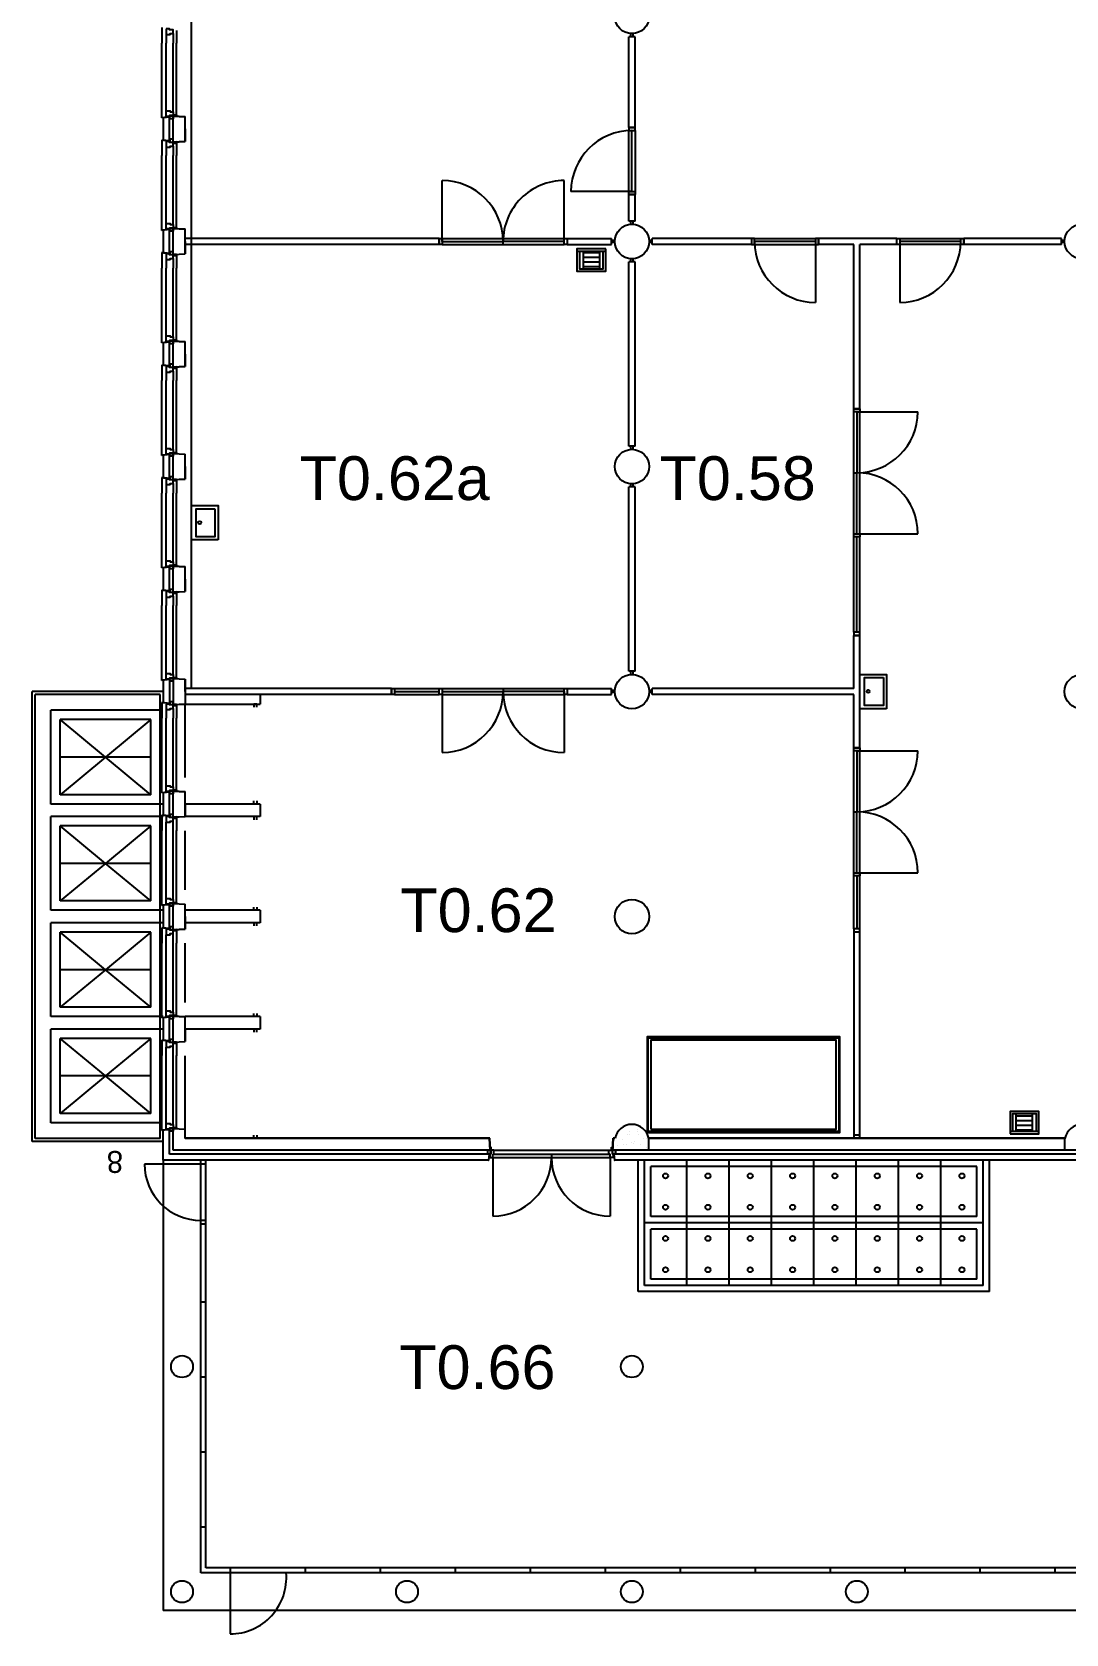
# Model space of a CAD drawing. Header units: millimetres. Extents: x 37323 to 141989, y 29562 to 82217.
# Drawn here: x 37323 to 53869, y 29562 to 55190 of the extents above; entities that cross this region are included whole.
import ezdxf
from ezdxf.enums import TextEntityAlignment as Align

# ---------------------------------------------------------------- set-up
doc = ezdxf.new("R2010")
doc.units = ezdxf.units.MM
doc.layers.get('0').update_dxf_attribs({"linetype": 'CONTINUOUS'})
for name, color, linetype in [('AL2100_BUITENWANDEN', 3, 'CONTINUOUS'), ('AL2200_BINNENWANDEN', 2, 'CONTINUOUS'), ('AL2800_DRAAGCONSTRUCTIE', 3, 'CONTINUOUS'), ('AL3100_BUITENWANDOPENING', 1, 'CONTINUOUS'), ('AL3200_BINNENWANDOPENING', 1, 'CONTINUOUS'), ('AL4600_RUIMTENUMMERS', 2, 'CONTINUOUS'), ('AL4900_AFWERKING', 1, 'CONTINUOUS'), ('AL7400_SANITAIR', 1, 'CONTINUOUS')]:
    doc.layers.add(name, color=color, linetype=linetype)
doc.styles.add('Arial', font='arial.ttf')
doc.styles.add('USER2', font='auto-det', dxfattribs={"height": 350})

# ---------------------------------------------------------------- blocks, each defined once
blk = doc.blocks.new('*X22')
for p, q in [((40865, 61991), (40865, 61991)), ((40867, 61850), (40867, 61850)), ((40911, 61846), (40911, 61846)), ((40956, 61949), (40956, 61949)), ((40992, 61787), (40992, 61787)), ((41058, 61906), (41058, 61906)), ((41081, 61927), (41081, 61927)), ((41101, 61907), (41101, 61907)), ((41135, 61786), (41135, 61786)), ((41177, 61793), (41177, 61793)), ((41187, 61945), (41187, 61945)), ((41229, 61944), (41229, 61944)), ((41248, 61867), (41248, 61867)), ((41325, 61809), (41325, 61809)), ((41336, 61965), (41336, 61965)), ((41006, 61746), (41006, 61746)), ((41007, 61712), (41007, 61712)), ((41137, 61744), (41137, 61744))]:
    blk.add_line(p, q)
blk = doc.blocks.new('AH74WT55')
for points in [[(-275, -424), (-275, 0), (275, 0), (275, -424)], [(225, -374), (-225, -374), (-225, -72), (225, -72)]]:
    blk.add_lwpolyline(points, close=True)
blk.add_circle((2, -130), 24.3)
blk = doc.blocks.new('deur_dubbel')
for points in [[(30634.5, 48985), (30634.5, 48885), (30584.5, 48885), (30584.5, 48985)], [(32634.5, 48985), (32634.5, 48885), (32584.5, 48885), (32584.5, 48985)]]:
    blk.add_lwpolyline(points, close=True)
at = {"flags": 128}
for points in [[(31609.5, 48985), (31609.5, 48935)], [(30634.5, 48935), (30634.5, 47960)], [(30634.5, 48935), (31609.5, 48935)], [(32584.5, 48935), (31609.5, 48935)], [(32584.5, 48935), (32584.5, 47960)]]:
    blk.add_lwpolyline(points, dxfattribs=at)
for centre, start, end in [((30634.5, 48935), 270, 0), ((32584.5, 48935), 180, 270)]:
    blk.add_arc(centre, 975, start, end)
blk = doc.blocks.new('AH74UG')
for p, q in [((-131, -40), (-131, -320)), ((-131, -65), (131, -65)), ((-131, -140), (131, -140)), ((-131, -214), (131, -214)), ((131, -40), (131, -320)), ((-131, -289), (131, -289))]:
    blk.add_line(p, q)
blk.add_lwpolyline([(-230, 0), (230, 0), (230, -40), (-230, -40)], close=True)
for points in [[(230, -40), (230, -360), (-230, -360), (-230, -40)], [(190, -40), (190, -320), (-190, -320), (-190, -40)]]:
    blk.add_lwpolyline(points)

msp = doc.modelspace()

# ---------------------------------------------------------------- linework, layer by layer
msp.add_lwpolyline([(50473, 37492), (50573, 37492), (50573, 37542), (50473, 37542)], close=True)
at = {"layer": 'AL2100_BUITENWANDEN'}
for p, q in [((39401, 55261), (39401, 55014)), ((39401, 53817), (39401, 54064)), ((39527, 53833), (39401, 53820)), ((39528, 53830), (39401, 53817)), ((39583, 53849), (39776, 53839)), ((39583, 53846), (39773, 53836)), ((39583, 53432), (39583, 53846)), ((39773, 53442), (39773, 53836)), ((39776, 53639), (39776, 53839)), ((39776, 53639), (39776, 53439)), ((39401, 53461), (39401, 53214)), ((39528, 53449), (39401, 53461)), ((39527, 53446), (39401, 53458)), ((39583, 53432), (39773, 53442)), ((39583, 53429), (39776, 53439)), ((39401, 52017), (39401, 52264)), ((39527, 52033), (39401, 52020)), ((39528, 52030), (39401, 52017)), ((39583, 52049), (39776, 52039)), ((39583, 52046), (39773, 52036)), ((39583, 51632), (39583, 52046)), ((39773, 51642), (39773, 52036)), ((39776, 51839), (39776, 52039)), ((39776, 51839), (39776, 51639)), ((39401, 51661), (39401, 51414)), ((39528, 51649), (39401, 51661)), ((39527, 51646), (39401, 51658)), ((39583, 51632), (39773, 51642)), ((39583, 51629), (39776, 51639)), ((39401, 50217), (39401, 50464)), ((39527, 50233), (39401, 50220)), ((39583, 50249), (39776, 50239)), ((39583, 50246), (39773, 50236)), ((39583, 49832), (39583, 50246)), ((39773, 49842), (39773, 50236)), ((39776, 50039), (39776, 50239)), ((39528, 50230), (39401, 50217)), ((39776, 50039), (39776, 49839)), ((39401, 49861), (39401, 49614)), ((39528, 49849), (39401, 49861)), ((39527, 49846), (39401, 49858)), ((39583, 49832), (39773, 49842)), ((39583, 49829), (39776, 49839)), ((39401, 48417), (39401, 48664)), ((39583, 48449), (39776, 48439)), ((39583, 48446), (39773, 48436)), ((39583, 48032), (39583, 48446)), ((39776, 48239), (39776, 48439)), ((39527, 48433), (39401, 48420)), ((39528, 48430), (39401, 48417)), ((39773, 48042), (39773, 48436)), ((39776, 48239), (39776, 48039)), ((39401, 48061), (39401, 47814)), ((39528, 48049), (39401, 48061)), ((39527, 48046), (39401, 48058)), ((39583, 48032), (39773, 48042)), ((39583, 48029), (39776, 48039)), ((39401, 46617), (39401, 46864)), ((39583, 46649), (39776, 46639)), ((39583, 46646), (39773, 46636)), ((39583, 46232), (39583, 46646)), ((39527, 46633), (39401, 46620)), ((39528, 46630), (39401, 46617)), ((39773, 46242), (39773, 46636)), ((39776, 46439), (39776, 46639)), ((39776, 46439), (39776, 46239)), ((39401, 46261), (39401, 46014)), ((39528, 46249), (39401, 46261)), ((39527, 46246), (39401, 46258)), ((39583, 46232), (39773, 46242)), ((39583, 46229), (39776, 46239)), ((39401, 44817), (39401, 45064)), ((39527, 44833), (39401, 44820)), ((39528, 44830), (39401, 44817)), ((39423, 44814), (39423, 44464)), ((39523, 44829), (39427, 44819)), ((39523, 44829), (39523, 44449)), ((39583, 44849), (39776, 44839)), ((39583, 44846), (39583, 44432)), ((39583, 44846), (39773, 44836)), ((39773, 44836), (39773, 44442)), ((39776, 44639), (39776, 44839)), ((39776, 44639), (39776, 44439)), ((39401, 44461), (39401, 44214)), ((39528, 44449), (39401, 44461)), ((39527, 44446), (39401, 44458)), ((39523, 44449), (39427, 44459)), ((39583, 44432), (39773, 44442)), ((39583, 44429), (39776, 44439)), ((39401, 43017), (39401, 43264)), ((39527, 43033), (39401, 43020)), ((39528, 43030), (39401, 43017)), ((39583, 43049), (39776, 43039)), ((39583, 43046), (39773, 43036)), ((39583, 42632), (39583, 43046)), ((39773, 42642), (39773, 43036)), ((39776, 42839), (39776, 43039)), ((39776, 42839), (39776, 42639)), ((39401, 42661), (39401, 42414)), ((39528, 42649), (39401, 42661)), ((39527, 42646), (39401, 42658)), ((39583, 42632), (39773, 42642)), ((39583, 42629), (39776, 42639)), ((39401, 41217), (39401, 41464)), ((39527, 41233), (39401, 41220)), ((39528, 41230), (39401, 41217)), ((39583, 41249), (39776, 41239)), ((39583, 41246), (39773, 41236)), ((39583, 40832), (39583, 41246)), ((39773, 40842), (39773, 41236)), ((39776, 41039), (39776, 41239)), ((39776, 41039), (39776, 40839)), ((39401, 40861), (39401, 40614)), ((39528, 40849), (39401, 40861)), ((39527, 40846), (39401, 40858)), ((39583, 40832), (39773, 40842)), ((39583, 40829), (39776, 40839)), ((39401, 39417), (39401, 39664)), ((39527, 39433), (39401, 39420)), ((39528, 39430), (39401, 39417)), ((39583, 39449), (39776, 39439)), ((39583, 39446), (39773, 39436)), ((39583, 39032), (39583, 39446)), ((39773, 39042), (39773, 39436)), ((39776, 39239), (39776, 39439)), ((39776, 39239), (39776, 39039)), ((39401, 39061), (39401, 38814)), ((39528, 39049), (39401, 39061)), ((39527, 39046), (39401, 39058)), ((39583, 39032), (39773, 39042)), ((39583, 39029), (39776, 39039)), ((39401, 37617), (39401, 37864)), ((39776, 37639), (39776, 37864)), ((39527, 37633), (39401, 37620)), ((39528, 37630), (39401, 37617)), ((39423, 37139), (39423, 37614)), ((39523, 37629), (39427, 37619)), ((39523, 37239), (39523, 37629)), ((39583, 37649), (39776, 37639)), ((39583, 37646), (39773, 37636)), ((39583, 37299), (39583, 37646)), ((39773, 37489), (39773, 37636)), ((44645, 37489), (39773, 37489)), ((39776, 37492), (39776, 37639)), ((44648, 37492), (39776, 37492)), ((44655, 37299), (44645, 37489)), ((44658, 37299), (44648, 37492)), ((46613, 37299), (46623, 37492)), ((46616, 37299), (46626, 37489)), ((46652, 37492), (46623, 37492)), ((46652, 37489), (46626, 37489)), ((53852, 37492), (47193, 37492)), ((53852, 37489), (47193, 37489)), ((47193, 37299), (47193, 37489)), ((53852, 37299), (53852, 37489)), ((44638, 37239), (39523, 37239)), ((44655, 37299), (39583, 37299)), ((44638, 37239), (44628, 37144)), ((46652, 37299), (46616, 37299)), ((54413, 37239), (46633, 37239)), ((46633, 37239), (46642, 37144)), ((47193, 37299), (46652, 37299)), ((53852, 37299), (47193, 37299)), ((54393, 37299), (53852, 37299)), ((39423, 37139), (39423, 29939)), ((44623, 37139), (39423, 37139)), ((54398, 37139), (46647, 37139)), ((68823, 29939), (39423, 29939))]:
    msp.add_line(p, q, dxfattribs=at)
for points in [[(39876, 55014), (39876, 55439), (39876, 55864)], [(39876, 53214), (39876, 53639), (39876, 54064)], [(39876, 51414), (39876, 51839), (39876, 52264)], [(39876, 49614), (39876, 50039), (39876, 50464)], [(39876, 47814), (39876, 48239), (39876, 48664)], [(39876, 46014), (39876, 46439), (39876, 46864)]]:
    msp.add_lwpolyline(points, dxfattribs=at)
for points in [[(39423, 53464, 0.385314), (39427, 53459), (39523, 53449), (39523, 53829), (39427, 53819, 0.385314), (39423, 53814), (39423, 53464)], [(39423, 51664, 0.385314), (39427, 51659), (39523, 51649), (39523, 52029), (39427, 52019, 0.385314), (39423, 52014), (39423, 51664)], [(39423, 49864, 0.385314), (39427, 49859), (39523, 49849), (39523, 50229), (39427, 50219, 0.385314), (39423, 50214), (39423, 49864)], [(39423, 48064, 0.385314), (39427, 48059), (39523, 48049), (39523, 48429), (39427, 48419, 0.385314), (39423, 48414), (39423, 48064)], [(39423, 46264, 0.385314), (39427, 46259), (39523, 46249), (39523, 46629), (39427, 46619, 0.385314), (39423, 46614), (39423, 46264)], [(39423, 42664, 0.385314), (39427, 42659), (39523, 42649), (39523, 43029), (39427, 43019, 0.385314), (39423, 43014), (39423, 42664)], [(39423, 40864, 0.385314), (39427, 40859), (39523, 40849), (39523, 41229), (39427, 41219, 0.385314), (39423, 41214), (39423, 40864)], [(39423, 39064, 0.385314), (39427, 39059), (39523, 39049), (39523, 39429), (39427, 39419, 0.385314), (39423, 39414), (39423, 39064)]]:
    msp.add_lwpolyline(points, format="xyb", dxfattribs=at)
for centre, radius in [((46923, 55439), 275), ((46923, 51839), 275), ((54123, 51839), 275), ((46923, 48239), 275), ((46923, 44639), 275), ((54123, 44639), 275), ((46923, 41039), 275), ((39723, 33839), 175), ((46923, 33839), 175), ((39723, 30239), 175), ((43323, 30239), 175), ((46923, 30239), 175), ((50523, 30239), 175)]:
    msp.add_circle(centre, radius, dxfattribs=at)
for centre, radius, start, end in [((39428, 44814), 5, 95.7106, 180), ((39428, 44464), 5, 180, 264.2894), ((46923, 37439), 275, 10.4757, 169.5243), ((54123, 37439), 275, 10.4757, 169.5243), ((39428, 37614), 5, 95.7106, 180), ((44623, 37144), 5, 269.9898, 354.2894), ((46647, 37144), 5, 185.7106, 270)]:
    msp.add_arc(centre, radius, start, end, dxfattribs=at)
at = {"layer": 'AL2200_BINNENWANDEN'}
for p, q in [((46973, 55114), (46873, 55114)), ((46873, 53664), (46873, 55114)), ((46905, 55114), (46905, 55165)), ((46941, 55114), (46941, 55165)), ((46973, 53664), (46973, 55114)), ((46873, 53664), (46973, 53664)), ((46873, 52164), (46873, 52589)), ((46873, 52589), (46973, 52589)), ((46973, 52164), (46973, 52589)), ((46973, 52164), (46873, 52164)), ((46905, 52113), (46905, 52164)), ((46941, 52113), (46941, 52164)), ((43837, 51889), (39773, 51889)), ((43837, 51789), (39773, 51789)), ((43837, 51889), (43837, 51789)), ((45887, 51889), (46598, 51889)), ((45887, 51889), (45887, 51789)), ((45887, 51789), (46598, 51789)), ((46598, 51789), (46598, 51889)), ((46648, 51857), (46598, 51857)), ((46648, 51821), (46598, 51821)), ((47248, 51857), (47197, 51857)), ((47248, 51821), (47197, 51821)), ((47248, 51789), (47248, 51889)), ((48835, 51889), (47248, 51889)), ((48835, 51789), (47248, 51789)), ((48835, 51889), (48835, 51789)), ((51160, 51889), (49910, 51889)), ((49910, 51889), (49910, 51789)), ((50473, 51789), (49910, 51789)), ((50473, 49164), (50473, 51789)), ((50573, 49164), (50573, 51789)), ((51160, 51789), (50573, 51789)), ((51160, 51789), (51160, 51889)), ((53798, 51889), (52235, 51889)), ((52235, 51789), (52235, 51889)), ((53798, 51789), (52235, 51789)), ((53798, 51789), (53798, 51889)), ((53848, 51857), (53798, 51857)), ((53848, 51821), (53798, 51821)), ((46873, 48564), (46873, 51514)), ((46973, 51514), (46873, 51514)), ((46905, 51514), (46905, 51565)), ((46941, 51514), (46941, 51565)), ((46973, 48564), (46973, 51514)), ((50573, 49164), (50473, 49164)), ((46973, 48564), (46873, 48564)), ((46905, 48513), (46905, 48564)), ((46941, 48513), (46941, 48564)), ((46905, 47914), (46905, 47965)), ((46941, 47914), (46941, 47965)), ((46973, 47914), (46873, 47914)), ((46873, 44964), (46873, 47914)), ((46973, 44964), (46973, 47914)), ((50473, 44689), (50473, 45538)), ((50573, 45538), (50473, 45538)), ((50573, 43741), (50573, 45538)), ((46973, 44964), (46873, 44964)), ((46905, 44913), (46905, 44964)), ((46941, 44913), (46941, 44964)), ((43076, 44689), (39773, 44689)), ((43076, 44689), (43076, 44589)), ((45887, 44689), (46598, 44689)), ((45887, 44689), (45887, 44589)), ((46598, 44589), (46598, 44689)), ((46598, 44589), (46598, 44689)), ((46648, 44657), (46598, 44657)), ((46648, 44657), (46598, 44657)), ((46648, 44621), (46598, 44621)), ((46648, 44621), (46598, 44621)), ((47248, 44657), (47197, 44657)), ((47248, 44621), (47197, 44621)), ((50473, 44689), (47248, 44689)), ((47248, 44589), (47248, 44689)), ((43076, 44589), (39773, 44589)), ((39773, 44439), (40973, 44439)), ((40973, 44589), (40973, 44439)), ((45887, 44589), (46598, 44589)), ((50473, 44589), (47248, 44589)), ((50473, 43741), (50473, 44589)), ((50573, 43741), (50473, 43741)), ((40973, 42839), (39773, 42839)), ((40973, 42839), (40973, 42639)), ((40973, 42639), (39773, 42639)), ((40973, 41139), (39773, 41139)), ((40973, 41139), (40973, 40939)), ((40973, 40939), (39773, 40939)), ((50473, 40792), (50473, 37492)), ((50473, 40792), (50573, 40792)), ((50573, 37492), (50573, 40792)), ((40973, 39439), (39773, 39439)), ((40973, 39239), (39773, 39239)), ((40973, 39439), (40973, 39239))]:
    msp.add_line(p, q, dxfattribs=at)
for points in [[(40923, 44389), (40923, 44439), (40873, 44439), (40873, 44389)], [(40923, 42889), (40923, 42839), (40873, 42839), (40873, 42889)], [(40923, 42589), (40923, 42639), (40873, 42639), (40873, 42589)], [(40923, 41189), (40923, 41139), (40873, 41139), (40873, 41189)], [(40923, 40889), (40923, 40939), (40873, 40939), (40873, 40889)], [(40923, 39489), (40923, 39439), (40873, 39439), (40873, 39489)], [(40923, 39189), (40923, 39239), (40873, 39239), (40873, 39189)], [(40923, 37542), (40923, 37492), (40873, 37492), (40873, 37542)]]:
    msp.add_lwpolyline(points, dxfattribs=at)
at = {"layer": 'AL2800_DRAAGCONSTRUCTIE'}
for p, q in [((39423, 44639), (37323, 44639)), ((37323, 37439), (37323, 44639)), ((39373, 44589), (37373, 44589)), ((37373, 37489), (37373, 44589)), ((39401, 44339), (37623, 44339)), ((37623, 42839), (37623, 44339)), ((39373, 37489), (39373, 44589)), ((39223, 44189), (37773, 44189)), ((38498, 43589), (37773, 44189)), ((37773, 42989), (37773, 44189)), ((39223, 44189), (38498, 43589)), ((39223, 42989), (39223, 44189)), ((39223, 43589), (37773, 43589)), ((38498, 43589), (37773, 42989)), ((39223, 42989), (38498, 43589)), ((39423, 42839), (37623, 42839)), ((39223, 42989), (37773, 42989)), ((39423, 42639), (37623, 42639)), ((37623, 41139), (37623, 42639)), ((39223, 42489), (37773, 42489)), ((38498, 41889), (37773, 42489)), ((37773, 41289), (37773, 42489)), ((39223, 42489), (38498, 41889)), ((39223, 41289), (39223, 42489)), ((38498, 41889), (37773, 41289)), ((39223, 41889), (37773, 41889)), ((39223, 41289), (38498, 41889)), ((39223, 41289), (37773, 41289)), ((39423, 41139), (37623, 41139)), ((39423, 40939), (37623, 40939)), ((37623, 39439), (37623, 40939)), ((39223, 40789), (37773, 40789)), ((38498, 40189), (37773, 40789)), ((37773, 39589), (37773, 40789)), ((39223, 40789), (38498, 40189)), ((39223, 39589), (39223, 40789)), ((39223, 40189), (37773, 40189)), ((38498, 40189), (37773, 39589)), ((39223, 39589), (38498, 40189)), ((39223, 39589), (37773, 39589)), ((39423, 39439), (37623, 39439)), ((39423, 39239), (37623, 39239)), ((37623, 37739), (37623, 39239)), ((39223, 39089), (37773, 39089)), ((38498, 38489), (37773, 39089)), ((37773, 37889), (37773, 39089)), ((39223, 39089), (38498, 38489)), ((39223, 37889), (39223, 39089)), ((39223, 38489), (37773, 38489)), ((38498, 38489), (37773, 37889)), ((39223, 37889), (38498, 38489)), ((39401, 37739), (37623, 37739)), ((39223, 37889), (37773, 37889)), ((39423, 37439), (37323, 37439)), ((39373, 37489), (37373, 37489)), ((40103, 37079), (39123, 37079)), ((40023, 30539), (40023, 37139)), ((40103, 37139), (40023, 37139)), ((40103, 30619), (40103, 37139)), ((47023, 35039), (47023, 37139)), ((47123, 35139), (47123, 37139)), ((52443, 37039), (47223, 37039)), ((47223, 36239), (47223, 37039)), ((47800, 35139), (47800, 37139)), ((48478, 35139), (48478, 37139)), ((49155, 35139), (49155, 37139)), ((49833, 35139), (49833, 37139)), ((50510, 35139), (50510, 37139)), ((51188, 35139), (51188, 37139)), ((51865, 35139), (51865, 37139)), ((52443, 36239), (52443, 37039)), ((52543, 35139), (52543, 37139)), ((52643, 35039), (52643, 37139)), ((40103, 36179), (40023, 36179)), ((40103, 36179), (40023, 36179)), ((40103, 36179), (40023, 36179)), ((52543, 36139), (47123, 36139)), ((52443, 36239), (47223, 36239)), ((40103, 36119), (40023, 36119)), ((52443, 36039), (47223, 36039)), ((47223, 35239), (47223, 36039)), ((52443, 35239), (52443, 36039)), ((52543, 35139), (47123, 35139)), ((52443, 35239), (47223, 35239)), ((40103, 34869), (40023, 34869)), ((52643, 35039), (47023, 35039)), ((40103, 33669), (40023, 33669)), ((40103, 32469), (40023, 32469)), ((40103, 31269), (40023, 31269)), ((54163, 30539), (40023, 30539)), ((54083, 30619), (40103, 30619)), ((40493, 30619), (40493, 30539)), ((40493, 30542), (40493, 29562)), ((41693, 30619), (41693, 30539)), ((42893, 30619), (42893, 30539)), ((44093, 30619), (44093, 30539)), ((45293, 30619), (45293, 30539)), ((46493, 30619), (46493, 30539)), ((47693, 30619), (47693, 30539)), ((48893, 30619), (48893, 30539)), ((50093, 30619), (50093, 30539)), ((51293, 30619), (51293, 30539)), ((52493, 30619), (52493, 30539)), ((53693, 30619), (53693, 30539))]:
    msp.add_line(p, q, dxfattribs=at)
for points in [[(47168, 37584), (50248, 37584), (50248, 39114), (47168, 39114)], [(47223, 37639), (50193, 37639), (50193, 39059), (47223, 39059)]]:
    msp.add_lwpolyline(points, close=True, dxfattribs=at)
for centre in [(47461, 36889), (48139, 36889), (48816, 36889), (49494, 36889), (50171, 36889), (50849, 36889), (51526, 36889), (52204, 36889), (47461, 36389), (48139, 36389), (48816, 36389), (49494, 36389), (50171, 36389), (50849, 36389), (51526, 36389), (52204, 36389), (47461, 35889), (48139, 35889), (48816, 35889), (49494, 35889), (50171, 35889), (50849, 35889), (51526, 35889), (52204, 35889), (47461, 35389), (48139, 35389), (48816, 35389), (49494, 35389), (50171, 35389), (50849, 35389), (51526, 35389), (52204, 35389)]:
    msp.add_circle(centre, 40, dxfattribs=at)
for centre, radius, start, end in [((40023, 37079), 900, 180, 270), ((40492, 30464), 902, 270.053, 4.7985)]:
    msp.add_arc(centre, radius, start, end, dxfattribs=at)
at = {"layer": 'AL3100_BUITENWANDOPENING'}
for p, q in [((39583, 55166), (39583, 55014)), ((39633, 55214), (39633, 55013)), ((39401, 54064), (39401, 55014)), ((39469, 54064), (39469, 55014)), ((39583, 54064), (39583, 55014)), ((39633, 54064), (39633, 55014)), ((39876, 54064), (39876, 55014)), ((39469, 53929), (39469, 54064)), ((39583, 53912), (39583, 54064)), ((39583, 53859), (39583, 53864)), ((39583, 53864), (39633, 53864)), ((39587, 53859), (39583, 53859)), ((39587, 53849), (39587, 53859)), ((39633, 53846), (39587, 53849)), ((39633, 53864), (39633, 54065)), ((39633, 53864), (39633, 53846)), ((39587, 53419), (39583, 53419)), ((39583, 53419), (39583, 53414)), ((39583, 53414), (39633, 53414)), ((39583, 53366), (39583, 53214)), ((39633, 53432), (39587, 53429)), ((39587, 53429), (39587, 53419)), ((39633, 53414), (39633, 53432)), ((39633, 53414), (39633, 53213)), ((39401, 52264), (39401, 53214)), ((39469, 52264), (39469, 53214)), ((39583, 52264), (39583, 53214)), ((39633, 52264), (39633, 53214)), ((39876, 52264), (39876, 53214)), ((39469, 52129), (39469, 52264)), ((39583, 52112), (39583, 52264)), ((39583, 52059), (39583, 52064)), ((39583, 52064), (39633, 52064)), ((39587, 52059), (39583, 52059)), ((39587, 52049), (39587, 52059)), ((39633, 52046), (39587, 52049)), ((39633, 52064), (39633, 52265)), ((39633, 52064), (39633, 52046)), ((39587, 51619), (39583, 51619)), ((39583, 51619), (39583, 51614)), ((39583, 51614), (39633, 51614)), ((39583, 51566), (39583, 51414)), ((39633, 51632), (39587, 51629)), ((39587, 51629), (39587, 51619)), ((39633, 51614), (39633, 51632)), ((39633, 51614), (39633, 51413)), ((39401, 50464), (39401, 51414)), ((39469, 50464), (39469, 51414)), ((39583, 50464), (39583, 51414)), ((39633, 50464), (39633, 51414)), ((39876, 50464), (39876, 51414)), ((39469, 50329), (39469, 50464)), ((39583, 50312), (39583, 50464)), ((39583, 50259), (39583, 50264)), ((39583, 50264), (39633, 50264)), ((39587, 50259), (39583, 50259)), ((39587, 50249), (39587, 50259)), ((39633, 50246), (39587, 50249)), ((39633, 50264), (39633, 50465)), ((39633, 50264), (39633, 50246)), ((39587, 49819), (39583, 49819)), ((39583, 49819), (39583, 49814)), ((39583, 49814), (39633, 49814)), ((39583, 49766), (39583, 49614)), ((39633, 49832), (39587, 49829)), ((39587, 49829), (39587, 49819)), ((39633, 49814), (39633, 49832)), ((39633, 49814), (39633, 49613)), ((39401, 48664), (39401, 49614)), ((39469, 48664), (39469, 49614)), ((39583, 48664), (39583, 49614)), ((39633, 48664), (39633, 49614)), ((39876, 48664), (39876, 49614)), ((39469, 48529), (39469, 48664)), ((39583, 48512), (39583, 48664)), ((39583, 48459), (39583, 48464)), ((39583, 48464), (39633, 48464)), ((39587, 48459), (39583, 48459)), ((39587, 48449), (39587, 48459)), ((39633, 48446), (39587, 48449)), ((39633, 48464), (39633, 48665)), ((39633, 48464), (39633, 48446)), ((39587, 48019), (39583, 48019)), ((39583, 48019), (39583, 48014)), ((39583, 48014), (39633, 48014)), ((39583, 47966), (39583, 47814)), ((39633, 48032), (39587, 48029)), ((39587, 48029), (39587, 48019)), ((39633, 48014), (39633, 48032)), ((39633, 48014), (39633, 47813)), ((39401, 46864), (39401, 47814)), ((39469, 46864), (39469, 47814)), ((39583, 46864), (39583, 47814)), ((39633, 46864), (39633, 47814)), ((39876, 46864), (39876, 47814)), ((39469, 46729), (39469, 46864)), ((39583, 46712), (39583, 46864)), ((39583, 46659), (39583, 46664)), ((39583, 46664), (39633, 46664)), ((39587, 46659), (39583, 46659)), ((39587, 46649), (39587, 46659)), ((39633, 46646), (39587, 46649)), ((39633, 46664), (39633, 46865)), ((39633, 46664), (39633, 46646)), ((39587, 46219), (39583, 46219)), ((39583, 46219), (39583, 46214)), ((39583, 46214), (39633, 46214)), ((39583, 46166), (39583, 46014)), ((39633, 46232), (39587, 46229)), ((39587, 46229), (39587, 46219)), ((39633, 46214), (39633, 46232)), ((39633, 46214), (39633, 46013)), ((39401, 45064), (39401, 46014)), ((39469, 45064), (39469, 46014)), ((39583, 45064), (39583, 46014)), ((39633, 45064), (39633, 46014)), ((39876, 44689), (39876, 46014)), ((39469, 44929), (39469, 45064)), ((39583, 44912), (39583, 45064)), ((39583, 44864), (39633, 44864)), ((39583, 44859), (39583, 44864)), ((39587, 44859), (39583, 44859)), ((39587, 44849), (39587, 44859)), ((39633, 44864), (39633, 45065)), ((39633, 44864), (39633, 44846)), ((39633, 44846), (39587, 44849)), ((39469, 44349), (39469, 44214)), ((39583, 44419), (39583, 44414)), ((39587, 44419), (39583, 44419)), ((39583, 44414), (39633, 44414)), ((39583, 44366), (39583, 44214)), ((39633, 44432), (39587, 44429)), ((39587, 44429), (39587, 44419)), ((39633, 44414), (39633, 44432)), ((39633, 44414), (39633, 44213)), ((39776, 43265), (39776, 44439)), ((39401, 43264), (39401, 44214)), ((39469, 43129), (39469, 44214)), ((39583, 43112), (39583, 44214)), ((39633, 43264), (39633, 44214)), ((39583, 43064), (39633, 43064)), ((39583, 43059), (39583, 43064)), ((39587, 43059), (39583, 43059)), ((39587, 43049), (39587, 43059)), ((39633, 43064), (39633, 43265)), ((39633, 43064), (39633, 43046)), ((39633, 43046), (39587, 43049)), ((39469, 41329), (39469, 42549)), ((39583, 42619), (39583, 42614)), ((39587, 42619), (39583, 42619)), ((39583, 42614), (39633, 42614)), ((39583, 41312), (39583, 42566)), ((39633, 42632), (39587, 42629)), ((39587, 42629), (39587, 42619)), ((39633, 42614), (39633, 42632)), ((39633, 42614), (39633, 42413)), ((39401, 41464), (39401, 42414)), ((39633, 41464), (39633, 42414)), ((39776, 41465), (39776, 42413)), ((39583, 41259), (39583, 41264)), ((39583, 41264), (39633, 41264)), ((39633, 41264), (39633, 41465)), ((39633, 41264), (39633, 41246)), ((39587, 41259), (39583, 41259)), ((39587, 41249), (39587, 41259)), ((39633, 41246), (39587, 41249)), ((39587, 40819), (39583, 40819)), ((39583, 40819), (39583, 40814)), ((39583, 40814), (39633, 40814)), ((39583, 39512), (39583, 40766)), ((39633, 40832), (39587, 40829)), ((39587, 40829), (39587, 40819)), ((39633, 40814), (39633, 40832)), ((39633, 40814), (39633, 40613)), ((39401, 39664), (39401, 40614)), ((39469, 39529), (39469, 40749)), ((39633, 39664), (39633, 40614)), ((39776, 39665), (39776, 40613)), ((39633, 39464), (39633, 39665)), ((39583, 39464), (39633, 39464)), ((39583, 39459), (39583, 39464)), ((39587, 39459), (39583, 39459)), ((39587, 39449), (39587, 39459)), ((39633, 39446), (39587, 39449)), ((39633, 39464), (39633, 39446)), ((39583, 39019), (39583, 39014)), ((39587, 39019), (39583, 39019)), ((39583, 39014), (39633, 39014)), ((39583, 37864), (39583, 38966)), ((39633, 39032), (39587, 39029)), ((39587, 39029), (39587, 39019)), ((39633, 39014), (39633, 39032)), ((39633, 39014), (39633, 38813)), ((39401, 37864), (39401, 38814)), ((39469, 37864), (39469, 38949)), ((39633, 37864), (39633, 38814)), ((39776, 37865), (39776, 38813)), ((39469, 37729), (39469, 37864)), ((39583, 37712), (39583, 37864)), ((39633, 37664), (39633, 37865)), ((39583, 37664), (39633, 37664)), ((39583, 37659), (39583, 37664)), ((39587, 37659), (39583, 37659)), ((39587, 37649), (39587, 37659)), ((39633, 37646), (39587, 37649)), ((39633, 37664), (39633, 37646)), ((44663, 37240), (44648, 37240)), ((44648, 37240), (44648, 37185)), ((44648, 37185), (44698, 37185)), ((44655, 37349), (44658, 37303)), ((44673, 37349), (44655, 37349)), ((44658, 37303), (44668, 37303)), ((44663, 37299), (44663, 37240)), ((44715, 37299), (44663, 37299)), ((44668, 37303), (44668, 37299)), ((44668, 37299), (44673, 37299)), ((44673, 37299), (44673, 37349)), ((44715, 37236), (44698, 37236)), ((44698, 37185), (44698, 37236)), ((44698, 37185), (46573, 37185)), ((44698, 37185), (44698, 36248)), ((44715, 37299), (46556, 37299)), ((44715, 37236), (44715, 37299)), ((44715, 37236), (46556, 37236)), ((45635, 37236), (45635, 37185)), ((46556, 37299), (46608, 37299)), ((46556, 37236), (46556, 37299)), ((46573, 37236), (46556, 37236)), ((46573, 37185), (46573, 37236)), ((46623, 37185), (46573, 37185)), ((46573, 37185), (46573, 36248)), ((46598, 37349), (46615, 37349)), ((46598, 37299), (46598, 37349)), ((46603, 37299), (46598, 37299)), ((46613, 37303), (46603, 37303)), ((46603, 37303), (46603, 37299)), ((46608, 37299), (46608, 37240)), ((46608, 37240), (46623, 37240)), ((46615, 37349), (46613, 37303)), ((46623, 37240), (46623, 37185))]:
    msp.add_line(p, q, dxfattribs=at)
for points in [[(39469, 55239), (39469, 55149), (39532, 55149), (39532, 55166), (39583, 55166), (39583, 55224), (39524, 55224), (39524, 55239)], [(39469, 53839), (39469, 53929), (39532, 53929), (39532, 53912), (39583, 53912), (39583, 53854), (39524, 53854), (39524, 53839)], [(39583, 53849), (39583, 53804), (39528, 53804), (39528, 53849)], [(39469, 53439), (39469, 53349), (39532, 53349), (39532, 53366), (39583, 53366), (39583, 53424), (39524, 53424), (39524, 53439)], [(39583, 53429), (39583, 53474), (39528, 53474), (39528, 53429)], [(39469, 52039), (39469, 52129), (39532, 52129), (39532, 52112), (39583, 52112), (39583, 52054), (39524, 52054), (39524, 52039)], [(39583, 52049), (39583, 52004), (39528, 52004), (39528, 52049)], [(39469, 51639), (39469, 51549), (39532, 51549), (39532, 51566), (39583, 51566), (39583, 51624), (39524, 51624), (39524, 51639)], [(39583, 51629), (39583, 51674), (39528, 51674), (39528, 51629)], [(39469, 50239), (39469, 50329), (39532, 50329), (39532, 50312), (39583, 50312), (39583, 50254), (39524, 50254), (39524, 50239)], [(39583, 50249), (39583, 50204), (39528, 50204), (39528, 50249)], [(39469, 49839), (39469, 49749), (39532, 49749), (39532, 49766), (39583, 49766), (39583, 49824), (39524, 49824), (39524, 49839)], [(39583, 49829), (39583, 49874), (39528, 49874), (39528, 49829)], [(39469, 48439), (39469, 48529), (39532, 48529), (39532, 48512), (39583, 48512), (39583, 48454), (39524, 48454), (39524, 48439)], [(39583, 48449), (39583, 48404), (39528, 48404), (39528, 48449)], [(39469, 48039), (39469, 47949), (39532, 47949), (39532, 47966), (39583, 47966), (39583, 48024), (39524, 48024), (39524, 48039)], [(39583, 48029), (39583, 48074), (39528, 48074), (39528, 48029)], [(39469, 46639), (39469, 46729), (39532, 46729), (39532, 46712), (39583, 46712), (39583, 46654), (39524, 46654), (39524, 46639)], [(39583, 46649), (39583, 46604), (39528, 46604), (39528, 46649)], [(39469, 46239), (39469, 46149), (39532, 46149), (39532, 46166), (39583, 46166), (39583, 46224), (39524, 46224), (39524, 46239)], [(39583, 46229), (39583, 46274), (39528, 46274), (39528, 46229)], [(39469, 44839), (39469, 44929), (39532, 44929), (39532, 44912), (39583, 44912), (39583, 44854), (39524, 44854), (39524, 44839)], [(39583, 44849), (39583, 44804), (39528, 44804), (39528, 44849)], [(39469, 44439), (39469, 44349), (39532, 44349), (39532, 44366), (39583, 44366), (39583, 44424), (39524, 44424), (39524, 44439)], [(39583, 44429), (39583, 44474), (39528, 44474), (39528, 44429)], [(39469, 43039), (39469, 43129), (39532, 43129), (39532, 43112), (39583, 43112), (39583, 43054), (39524, 43054), (39524, 43039)], [(39583, 43049), (39583, 43004), (39528, 43004), (39528, 43049)], [(39469, 42639), (39469, 42549), (39532, 42549), (39532, 42566), (39583, 42566), (39583, 42624), (39524, 42624), (39524, 42639)], [(39583, 42629), (39583, 42674), (39528, 42674), (39528, 42629)], [(39469, 41239), (39469, 41329), (39532, 41329), (39532, 41312), (39583, 41312), (39583, 41254), (39524, 41254), (39524, 41239)], [(39583, 41249), (39583, 41204), (39528, 41204), (39528, 41249)], [(39469, 40839), (39469, 40749), (39532, 40749), (39532, 40766), (39583, 40766), (39583, 40824), (39524, 40824), (39524, 40839)], [(39583, 40829), (39583, 40874), (39528, 40874), (39528, 40829)], [(39469, 39439), (39469, 39529), (39532, 39529), (39532, 39512), (39583, 39512), (39583, 39454), (39524, 39454), (39524, 39439)], [(39583, 39449), (39583, 39404), (39528, 39404), (39528, 39449)], [(39469, 39039), (39469, 38949), (39532, 38949), (39532, 38966), (39583, 38966), (39583, 39024), (39524, 39024), (39524, 39039)], [(39583, 39029), (39583, 39074), (39528, 39074), (39528, 39029)], [(39469, 37639), (39469, 37729), (39532, 37729), (39532, 37712), (39583, 37712), (39583, 37654), (39524, 37654), (39524, 37639)], [(39583, 37649), (39583, 37604), (39528, 37604), (39528, 37649)], [(44658, 37299), (44613, 37299), (44613, 37244), (44658, 37244)], [(46613, 37299), (46658, 37299), (46658, 37244), (46613, 37244)]]:
    msp.add_lwpolyline(points, close=True, dxfattribs=at)
for points in [[(39469, 55149), (39469, 55014)], [(39469, 53349), (39469, 53214)], [(39469, 51549), (39469, 51414)], [(39469, 49749), (39469, 49614)], [(39469, 47949), (39469, 47814)], [(39469, 46149), (39469, 46014)]]:
    msp.add_lwpolyline(points, dxfattribs=at)
for centre, start, end in [((44698, 37185), 270, 0), ((46573, 37185), 180, 270)]:
    msp.add_arc(centre, 938, start, end, dxfattribs=at)
at = {"layer": 'AL3200_BINNENWANDOPENING'}
for p, q in [((46873, 52639), (46873, 53614)), ((46973, 53614), (46973, 52639)), ((43887, 51889), (45837, 51889)), ((43887, 51789), (45837, 51789)), ((48885, 51889), (49860, 51889)), ((48885, 51789), (49860, 51789)), ((51210, 51889), (52185, 51889)), ((52185, 51789), (51210, 51789)), ((50473, 47164), (50473, 49114)), ((50573, 47164), (50573, 49114)), ((50473, 45588), (50473, 47114)), ((50573, 45588), (50573, 47114)), ((43126, 44689), (43837, 44689)), ((43887, 44689), (45837, 44689)), ((43126, 44589), (43837, 44589)), ((43887, 44589), (45837, 44589)), ((50473, 41741), (50473, 43691)), ((50573, 40842), (50573, 43691)), ((50473, 40842), (50473, 41691))]:
    msp.add_line(p, q, dxfattribs=at)
for points in [[(39528, 53849), (39524, 53849), (39524, 53839), (39528, 53839)], [(39583, 53849), (39583, 53859), (39587, 53859), (39587, 53849)], [(46873, 53614), (46973, 53614), (46973, 53664), (46873, 53664)], [(39528, 53429), (39524, 53429), (39524, 53439), (39528, 53439)], [(39583, 53429), (39583, 53419), (39587, 53419), (39587, 53429)], [(46973, 52589), (46873, 52589), (46873, 52639), (46973, 52639)], [(39528, 52049), (39524, 52049), (39524, 52039), (39528, 52039)], [(39583, 52049), (39583, 52059), (39587, 52059), (39587, 52049)], [(48835, 51889), (48835, 51789), (48885, 51789), (48885, 51889)], [(49860, 51889), (49860, 51789), (49910, 51789), (49910, 51889)], [(51160, 51789), (51160, 51889), (51210, 51889), (51210, 51789)], [(52185, 51789), (52185, 51889), (52235, 51889), (52235, 51789)], [(39528, 51629), (39524, 51629), (39524, 51639), (39528, 51639)], [(39583, 51629), (39583, 51619), (39587, 51619), (39587, 51629)], [(39528, 50249), (39524, 50249), (39524, 50239), (39528, 50239)], [(39583, 50249), (39583, 50259), (39587, 50259), (39587, 50249)], [(39528, 49829), (39524, 49829), (39524, 49839), (39528, 49839)], [(39583, 49829), (39583, 49819), (39587, 49819), (39587, 49829)], [(39528, 48449), (39524, 48449), (39524, 48439), (39528, 48439)], [(39583, 48449), (39583, 48459), (39587, 48459), (39587, 48449)], [(39528, 48029), (39524, 48029), (39524, 48039), (39528, 48039)], [(39583, 48029), (39583, 48019), (39587, 48019), (39587, 48029)], [(39528, 46649), (39524, 46649), (39524, 46639), (39528, 46639)], [(39583, 46649), (39583, 46659), (39587, 46659), (39587, 46649)], [(39528, 46229), (39524, 46229), (39524, 46239), (39528, 46239)], [(39583, 46229), (39583, 46219), (39587, 46219), (39587, 46229)], [(50473, 45538), (50573, 45538), (50573, 45588), (50473, 45588)], [(43126, 44689), (43126, 44589), (43076, 44589), (43076, 44689)], [(39583, 43049), (39583, 43059), (39587, 43059), (39587, 43049)], [(39528, 43049), (39524, 43049), (39524, 43039), (39528, 43039)], [(39528, 42629), (39524, 42629), (39524, 42639), (39528, 42639)], [(39583, 42629), (39583, 42619), (39587, 42619), (39587, 42629)], [(39528, 41249), (39524, 41249), (39524, 41239), (39528, 41239)], [(39583, 41249), (39583, 41259), (39587, 41259), (39587, 41249)], [(39528, 40829), (39524, 40829), (39524, 40839), (39528, 40839)], [(39583, 40829), (39583, 40819), (39587, 40819), (39587, 40829)], [(50473, 40792), (50573, 40792), (50573, 40842), (50473, 40842)], [(39528, 39449), (39524, 39449), (39524, 39439), (39528, 39439)], [(39583, 39449), (39583, 39459), (39587, 39459), (39587, 39449)], [(39528, 39029), (39524, 39029), (39524, 39039), (39528, 39039)], [(39583, 39029), (39583, 39019), (39587, 39019), (39587, 39029)]]:
    msp.add_lwpolyline(points, close=True, dxfattribs=at)
at = {"layer": 'AL3200_BINNENWANDOPENING', "flags": 128}
for points in [[(46923, 52639), (46923, 53614)], [(46923, 52639), (45948, 52639)], [(49860, 51839), (48885, 51839)], [(49860, 51839), (49860, 50864)], [(51210, 51839), (51210, 50864)], [(52185, 51839), (51210, 51839)], [(50523, 45588), (50523, 47114)], [(43126, 44639), (43837, 44639)], [(50523, 41691), (50523, 40842)]]:
    msp.add_lwpolyline(points, dxfattribs=at)
at = {"layer": 'AL3200_BINNENWANDOPENING'}
for centre, start, end in [((46923, 52639), 90, 180), ((49860, 51839), 180, 270), ((51210, 51839), 270, 0)]:
    msp.add_arc(centre, 975, start, end, dxfattribs=at)
at = {"layer": 'AL4900_AFWERKING'}
msp.add_lwpolyline([(47183, 39099), (50233, 39099), (50233, 37599), (47183, 37599)], close=True, dxfattribs=at)

# ---------------------------------------------------------------- block references
at = {"layer": 'AL2100_BUITENWANDEN', "rotation": 180}
msp.add_blockref('*X22', (88023, 99339), dxfattribs=at)
at = {"layer": 'AL3200_BINNENWANDOPENING'}
for p, rotation in [((76471, 100774), 180), ((99458, 16530), 90), ((99458, 11106), 90)]:
    msp.add_blockref('deur_dubbel', p, dxfattribs=dict(at, rotation=rotation))
msp.add_blockref('deur_dubbel', (13252, -4296), dxfattribs=at)
at = {"layer": 'AL7400_SANITAIR', "xscale": -1}
msp.add_blockref('AH74UG', (46274, 51724), dxfattribs=at)
at = {"layer": 'AL7400_SANITAIR', "rotation": 90}
for p in [(39876, 47339), (39876, 47339), (50573, 44639)]:
    msp.add_blockref('AH74WT55', p, dxfattribs=at)
at = {"layer": 'AL7400_SANITAIR', "xscale": -1, "rotation": 180}
msp.add_blockref('AH74UG', (53205, 37562), dxfattribs=at)

# ---------------------------------------------------------------- texts
at = {"layer": 'AL2800_DRAAGCONSTRUCTIE', "style": 'USER2'}
msp.add_text('8', height=350, rotation=180, dxfattribs=at).set_placement((38779, 37393), align=Align.BOTTOM_LEFT)
at = {"layer": 'AL4600_RUIMTENUMMERS', "style": 'Arial'}
for s, p in [('T0.62a', (41605, 47493)), ('T0.58', (47365, 47493)), ('T0.62', (43217, 40580)), ('T0.66', (43200, 33270))]:
    msp.add_text(s, height=700, dxfattribs=at).set_placement(p, align=Align.BOTTOM_LEFT)

doc.saveas('drawing.dxf')
